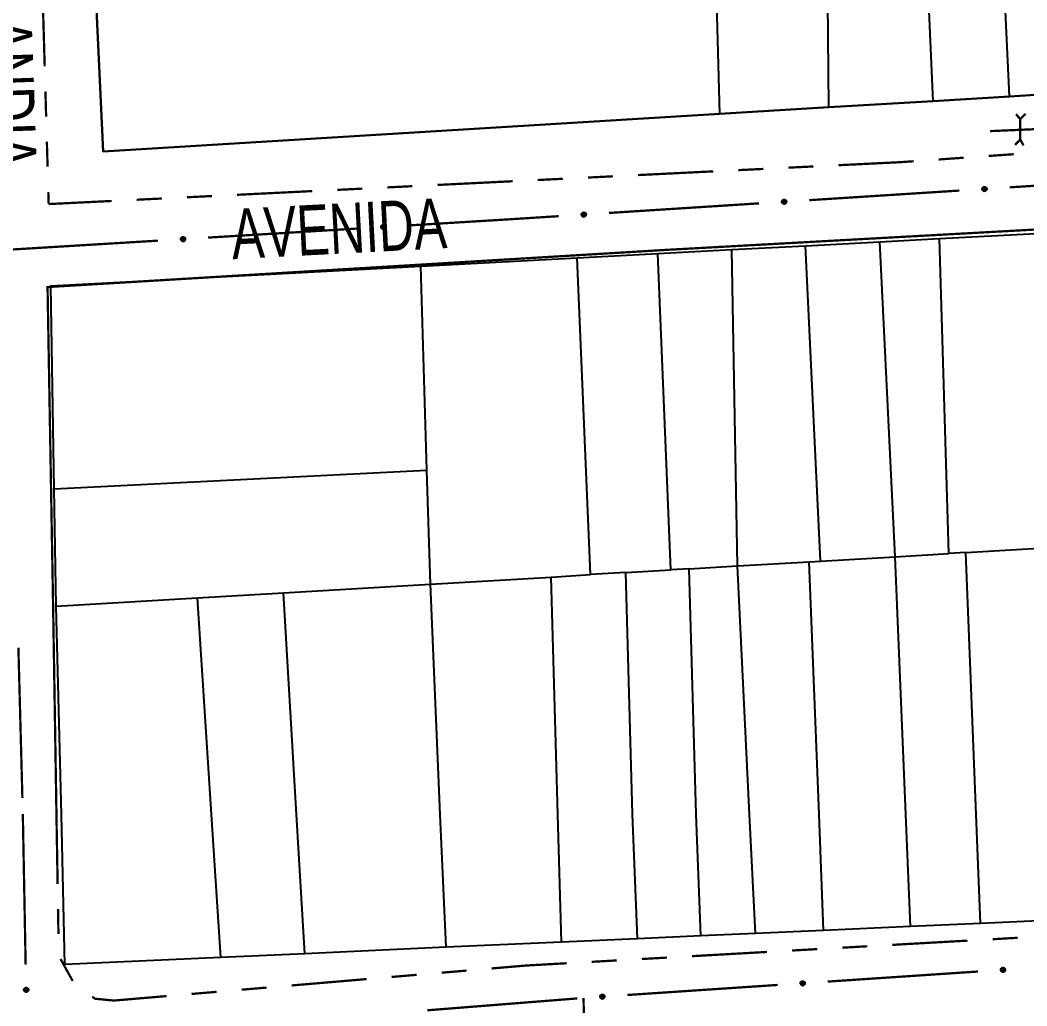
# Model space of a CAD drawing. Extents: x 204834 to 208707, y 4853033 to 4855981.
# Drawn here: x 205386.4 to 205466.7, y 4854855.9 to 4854934.4 of the extents above; entities that cross this region are included whole.
import ezdxf

# ---------------------------------------------------------------- set-up
doc = ezdxf.new("R2010")
doc.units = 0
doc.header["$LTSCALE"] = 1.5
doc.header["$MEASUREMENT"] = 0
for name, pattern in [('PHANTOMX2', [5, 2.5, -0.5, 0.5, -0.5, 0.5, -0.5]), ('TRACO_05', [11, 7, -1, 0.5, -1, 0.5, -1]), ('TRACO_25', [8, 3, -1, 1, -1, 1, -1])]:
    doc.linetypes.add(name, pattern=pattern)
for name, color, linetype in [('CD-MALHA-LOTES', 40, 'CONTINUOUS'), ('HD-VALAS-DRENOS', 170, 'CONTINUOUS'), ('RU-QUADRAS', 6, 'CONTINUOUS'), ('SV-EIXO-RUA-N-PAV', 6, 'CONTINUOUS'), ('SV-ESTIVAS', 7, 'CONTINUOUS'), ('SV-RUA-NAO-PAV-S-GUIA-C-GUIA', 7, 'PHANTOMX2'), ('SV-TXT-RUA-N-PAV-S-GUIA-C-GUIA', 7, 'CONTINUOUS')]:
    doc.layers.add(name, color=color, linetype=linetype)
doc.styles.add('ARIAL', font='ARIAL.TTF')

msp = doc.modelspace()

# ---------------------------------------------------------------- linework, layer by layer
at = {"layer": 'CD-MALHA-LOTES', "linetype": 'Continuous', "flags": 128}
for points in [[(205389.75, 4854994.14), (205393.05, 4854923.97)], [(205465.28, 4854928.35), (205463.78, 4854960.68)], [(205459.21, 4854927.98), (205457.76, 4854960.37)], [(205442.19, 4854926.95), (205441.5, 4854952.38), (205450.63, 4854952.95)], [(205450.89, 4854927.48), (205450.63, 4854952.95)], [(205459.21, 4854927.98), (205465.28, 4854928.35)], [(205465.28, 4854928.35), (205472.33, 4854928.78)], [(205450.89, 4854927.48), (205459.21, 4854927.98)], [(205393.05, 4854923.97), (205442.19, 4854926.95)], [(205442.19, 4854926.95), (205450.89, 4854927.48)], [(205459.7, 4854917.02), (205468.45, 4854917.49)], [(205443.15, 4854916.14), (205449.02, 4854916.45)], [(205449.02, 4854916.45), (205454.95, 4854916.77)], [(205450.21, 4854891.33), (205449.02, 4854916.45)], [(205454.95, 4854916.77), (205459.7, 4854917.02)], [(205456.16, 4854891.68), (205454.95, 4854916.77)], [(205460.45, 4854891.94), (205459.7, 4854917.02)], [(205418.37, 4854914.82), (205430.83, 4854915.49)], [(205430.83, 4854915.49), (205437.24, 4854915.83)], [(205431.88, 4854890.25), (205430.83, 4854915.49)], [(205437.24, 4854915.83), (205443.15, 4854916.14)], [(205438.28, 4854890.63), (205437.24, 4854915.83)], [(205443.61, 4854890.94), (205443.15, 4854916.14)], [(205388.86, 4854913.26), (205418.37, 4854914.82)], [(205418.85, 4854898.57), (205418.37, 4854914.82)], [(205389.14, 4854897.08), (205388.86, 4854913.26)], [(205389.14, 4854897.08), (205418.85, 4854898.57)], [(205419.13, 4854889.49), (205418.85, 4854898.57)], [(205389.31, 4854887.73), (205389.14, 4854897.08)], [(205461.79, 4854892.02), (205469.42, 4854892.47)], [(205450.21, 4854891.33), (205456.16, 4854891.68)], [(205456.16, 4854891.68), (205460.45, 4854891.94)], [(205457.02, 4854871.15), (205456.16, 4854891.68)], [(205461.79, 4854892.02), (205460.45, 4854891.94)], [(205462.63, 4854871.15), (205461.79, 4854892.02)], [(205434.69, 4854890.41), (205438.28, 4854890.63)], [(205439.74, 4854890.71), (205438.28, 4854890.63)], [(205439.74, 4854890.71), (205443.61, 4854890.94)], [(205440.315, 4854871.165), (205439.74, 4854890.71)], [(205443.61, 4854890.94), (205449.32, 4854891.28)], [(205444.57, 4854871.15), (205443.61, 4854890.94)], [(205449.32, 4854891.28), (205450.21, 4854891.33)], [(205450.1, 4854871.15), (205449.32, 4854891.28)], [(205419.13, 4854889.49), (205428.75, 4854890.06)], [(205428.75, 4854890.06), (205431.88, 4854890.25)], [(205429.28, 4854871.15), (205428.75, 4854890.06)], [(205434.69, 4854890.41), (205431.88, 4854890.25)], [(205435.235, 4854871.165), (205434.69, 4854890.41)], [(205407.41, 4854888.8), (205419.13, 4854889.49)], [(205419.91, 4854871.15), (205419.13, 4854889.49)], [(205389.31, 4854887.73), (205400.57, 4854888.39)], [(205400.57, 4854888.39), (205407.41, 4854888.8)], [(205401.69, 4854871.15), (205400.57, 4854888.39)], [(205408.46, 4854871.15), (205407.41, 4854888.8)], [(205389.71, 4854871.15), (205389.31, 4854887.73)], [(205389.99, 4854859.19), (205389.71, 4854871.15)], [(205402.43, 4854859.75), (205401.69, 4854871.15)], [(205409.12, 4854860.05), (205408.46, 4854871.15)], [(205420.37, 4854860.56), (205419.91, 4854871.15)], [(205429.57, 4854860.97), (205429.28, 4854871.15)], [(205435.62, 4854861.25), (205435.235, 4854871.165)], [(205440.69, 4854861.47), (205440.315, 4854871.165)], [(205445.03, 4854861.67), (205444.57, 4854871.15)], [(205450.46, 4854861.91), (205450.1, 4854871.15)], [(205457.39, 4854862.22), (205457.02, 4854871.15)], [(205462.98, 4854862.47), (205462.63, 4854871.15)], [(205470.52, 4854862.81), (205462.98, 4854862.47)], [(205450.46, 4854861.91), (205445.03, 4854861.67)], [(205457.39, 4854862.22), (205450.46, 4854861.91)], [(205462.98, 4854862.47), (205457.39, 4854862.22)], [(205429.57, 4854860.97), (205420.37, 4854860.56)], [(205435.62, 4854861.25), (205429.57, 4854860.97)], [(205440.69, 4854861.47), (205435.62, 4854861.25)], [(205445.03, 4854861.67), (205440.69, 4854861.47)], [(205420.37, 4854860.56), (205409.12, 4854860.05)], [(205402.43, 4854859.75), (205389.99, 4854859.19)], [(205409.12, 4854860.05), (205402.43, 4854859.75)]]:
    msp.add_lwpolyline(points, dxfattribs=at)
at = {"layer": 'HD-VALAS-DRENOS', "linetype": 'TRACO_05', "const_width": 0.18}
msp.add_lwpolyline([(205463.74, 4854925.58), (205487.88, 4854926.63), (205501.49, 4854927.31), (205542.96, 4854930.02), (205543.08, 4854928.64)], dxfattribs=at)
at = {"layer": 'RU-QUADRAS', "linetype": 'Continuous'}
for points in [[(205555.1, 4854934.86), (205543.32, 4854933.86), (205531.45, 4854932.85), (205520.99, 4854931.96), (205511.38, 4854931.15), (205497.78, 4854930.32), (205481.31, 4854929.32), (205472.33, 4854928.78), (205465.28, 4854928.35), (205459.21, 4854927.98), (205450.89, 4854927.48), (205393.05, 4854923.97), (205389.75, 4854994.14)], [(205470.52, 4854862.81), (205462.98, 4854862.47), (205457.39, 4854862.22), (205450.46, 4854861.91), (205445.03, 4854861.67), (205440.69, 4854861.47), (205435.62, 4854861.25), (205429.57, 4854860.97), (205420.37, 4854860.56), (205409.12, 4854860.05), (205402.43, 4854859.75), (205389.99, 4854859.19), (205389.71, 4854871.15), (205389.31, 4854887.73), (205389.14, 4854897.08), (205388.86, 4854913.26), (205388.86, 4854913.26), (205418.37, 4854914.82), (205430.83, 4854915.49), (205437.24, 4854915.83), (205443.15, 4854916.14), (205449.02, 4854916.45), (205454.95, 4854916.77), (205459.7, 4854917.02), (205468.45, 4854917.49)]]:
    msp.add_lwpolyline(points, dxfattribs=at)
at = {"layer": 'SV-EIXO-RUA-N-PAV', "const_width": 0.18}
for points in [[(205465.285, 4854921.101), (205477.261, 4854921.865)], [(205449.318, 4854920.081), (205461.293, 4854920.846)], [(205433.35, 4854919.062), (205445.326, 4854919.827)], [(205425.17, 4854918.54), (205429.358, 4854918.807)], [(205401.411, 4854917.099), (205413.389, 4854917.825)], [(205417.381, 4854918.068), (205424.368, 4854918.491)], [(205424.368, 4854918.491), (205425.17, 4854918.54)], [(205385.44, 4854916.13), (205397.418, 4854916.857)], [(205386.286, 4854884.442), (205386.606, 4854872.446)], [(205386.64, 4854871.17), (205386.865, 4854859.172)], [(205450.798, 4854857.832), (205462.771, 4854858.633)], [(205434.833, 4854856.764), (205446.807, 4854857.565)], [(205418.88, 4854855.545), (205430.843, 4854856.491)], [(205431.33, 4854856.53), (205431.591, 4854844.533)]]:
    msp.add_lwpolyline(points, dxfattribs=at)
at = {"layer": 'SV-EIXO-RUA-N-PAV'}
for points in [[(205463.139, 4854921.074), (205463.171, 4854921.111), (205463.206, 4854921.136), (205463.241, 4854921.149), (205463.275, 4854921.153), (205463.31, 4854921.152), (205463.346, 4854921.143), (205463.383, 4854921.125), (205463.42, 4854921.094), (205463.444, 4854921.056), (205463.459, 4854921.022), (205463.464, 4854920.987), (205463.463, 4854920.953), (205463.453, 4854920.916), (205463.434, 4854920.879), (205463.401, 4854920.842), (205463.367, 4854920.817), (205463.333, 4854920.806), (205463.297, 4854920.8), (205463.261, 4854920.801), (205463.226, 4854920.81), (205463.189, 4854920.829), (205463.152, 4854920.862), (205463.127, 4854920.896), (205463.115, 4854920.93), (205463.111, 4854920.965), (205463.111, 4854921), (205463.118, 4854921.036), (205463.139, 4854921.074)], [(205447.171, 4854920.055), (205447.203, 4854920.092), (205447.238, 4854920.117), (205447.273, 4854920.13), (205447.308, 4854920.133), (205447.343, 4854920.133), (205447.378, 4854920.124), (205447.415, 4854920.106), (205447.453, 4854920.075), (205447.477, 4854920.037), (205447.491, 4854920.003), (205447.496, 4854919.968), (205447.495, 4854919.934), (205447.485, 4854919.897), (205447.467, 4854919.86), (205447.434, 4854919.823), (205447.399, 4854919.798), (205447.365, 4854919.786), (205447.329, 4854919.781), (205447.293, 4854919.782), (205447.259, 4854919.791), (205447.221, 4854919.81), (205447.185, 4854919.842), (205447.16, 4854919.876), (205447.148, 4854919.911), (205447.144, 4854919.946), (205447.144, 4854919.981), (205447.151, 4854920.017), (205447.171, 4854920.055)], [(205431.204, 4854919.035), (205431.236, 4854919.073), (205431.271, 4854919.098), (205431.306, 4854919.111), (205431.34, 4854919.114), (205431.375, 4854919.114), (205431.411, 4854919.105), (205431.448, 4854919.087), (205431.485, 4854919.055), (205431.509, 4854919.018), (205431.524, 4854918.984), (205431.529, 4854918.949), (205431.528, 4854918.914), (205431.518, 4854918.878), (205431.499, 4854918.84), (205431.466, 4854918.803), (205431.432, 4854918.779), (205431.398, 4854918.767), (205431.362, 4854918.762), (205431.326, 4854918.763), (205431.291, 4854918.772), (205431.254, 4854918.79), (205431.217, 4854918.823), (205431.192, 4854918.857), (205431.18, 4854918.891), (205431.176, 4854918.927), (205431.176, 4854918.962), (205431.183, 4854918.998), (205431.204, 4854919.035)], [(205415.235, 4854918.048), (205415.267, 4854918.085), (205415.302, 4854918.11), (205415.337, 4854918.123), (205415.371, 4854918.126), (205415.406, 4854918.125), (205415.442, 4854918.117), (205415.479, 4854918.098), (205415.516, 4854918.067), (205415.54, 4854918.029), (205415.554, 4854917.995), (205415.56, 4854917.96), (205415.558, 4854917.926), (205415.548, 4854917.889), (205415.529, 4854917.852), (205415.496, 4854917.815), (205415.462, 4854917.79), (205415.428, 4854917.779), (205415.392, 4854917.774), (205415.356, 4854917.775), (205415.321, 4854917.783), (205415.284, 4854917.802), (205415.248, 4854917.835), (205415.223, 4854917.869), (205415.211, 4854917.904), (205415.207, 4854917.939), (205415.207, 4854917.974), (205415.214, 4854918.01), (205415.235, 4854918.048)], [(205399.264, 4854917.079), (205399.296, 4854917.116), (205399.331, 4854917.141), (205399.366, 4854917.154), (205399.401, 4854917.157), (205399.436, 4854917.156), (205399.471, 4854917.148), (205399.508, 4854917.13), (205399.546, 4854917.098), (205399.569, 4854917.06), (205399.584, 4854917.026), (205399.589, 4854916.991), (205399.588, 4854916.957), (205399.578, 4854916.92), (205399.559, 4854916.883), (205399.526, 4854916.846), (205399.491, 4854916.821), (205399.457, 4854916.81), (205399.421, 4854916.805), (205399.385, 4854916.806), (205399.351, 4854916.815), (205399.313, 4854916.834), (205399.277, 4854916.867), (205399.252, 4854916.901), (205399.24, 4854916.935), (205399.236, 4854916.97), (205399.236, 4854917.005), (205399.243, 4854917.041), (205399.264, 4854917.079)], [(205464.616, 4854858.867), (205464.648, 4854858.904), (205464.682, 4854858.93), (205464.718, 4854858.943), (205464.752, 4854858.946), (205464.787, 4854858.945), (205464.822, 4854858.937), (205464.86, 4854858.919), (205464.897, 4854858.887), (205464.921, 4854858.85), (205464.936, 4854858.816), (205464.941, 4854858.781), (205464.94, 4854858.747), (205464.93, 4854858.71), (205464.912, 4854858.673), (205464.879, 4854858.636), (205464.845, 4854858.611), (205464.81, 4854858.599), (205464.775, 4854858.594), (205464.739, 4854858.595), (205464.704, 4854858.603), (205464.666, 4854858.622), (205464.63, 4854858.655), (205464.605, 4854858.689), (205464.593, 4854858.723), (205464.588, 4854858.758), (205464.588, 4854858.793), (205464.595, 4854858.829), (205464.616, 4854858.867)], [(205448.652, 4854857.799), (205448.683, 4854857.836), (205448.718, 4854857.862), (205448.753, 4854857.875), (205448.787, 4854857.878), (205448.823, 4854857.878), (205448.858, 4854857.869), (205448.895, 4854857.851), (205448.933, 4854857.82), (205448.957, 4854857.782), (205448.971, 4854857.748), (205448.977, 4854857.713), (205448.976, 4854857.679), (205448.966, 4854857.642), (205448.947, 4854857.605), (205448.915, 4854857.568), (205448.88, 4854857.543), (205448.846, 4854857.531), (205448.81, 4854857.526), (205448.774, 4854857.527), (205448.74, 4854857.535), (205448.702, 4854857.554), (205448.666, 4854857.587), (205448.641, 4854857.621), (205448.628, 4854857.655), (205448.624, 4854857.69), (205448.624, 4854857.725), (205448.631, 4854857.761), (205448.652, 4854857.799)], [(205387.01, 4854857.318), (205387.045, 4854857.285), (205387.069, 4854857.249), (205387.08, 4854857.213), (205387.082, 4854857.179), (205387.08, 4854857.144), (205387.07, 4854857.109), (205387.05, 4854857.072), (205387.017, 4854857.036), (205386.978, 4854857.014), (205386.944, 4854857.001), (205386.908, 4854856.997), (205386.874, 4854857), (205386.838, 4854857.012), (205386.801, 4854857.032), (205386.766, 4854857.067), (205386.743, 4854857.102), (205386.733, 4854857.137), (205386.729, 4854857.173), (205386.732, 4854857.209), (205386.742, 4854857.243), (205386.763, 4854857.28), (205386.797, 4854857.314), (205386.832, 4854857.338), (205386.867, 4854857.348), (205386.902, 4854857.351), (205386.937, 4854857.349), (205386.973, 4854857.341), (205387.01, 4854857.318)], [(205432.687, 4854856.731), (205432.719, 4854856.768), (205432.754, 4854856.794), (205432.789, 4854856.807), (205432.823, 4854856.81), (205432.858, 4854856.81), (205432.894, 4854856.801), (205432.931, 4854856.783), (205432.969, 4854856.752), (205432.992, 4854856.714), (205433.007, 4854856.681), (205433.012, 4854856.645), (205433.011, 4854856.611), (205433.001, 4854856.574), (205432.983, 4854856.537), (205432.95, 4854856.5), (205432.916, 4854856.475), (205432.882, 4854856.463), (205432.846, 4854856.458), (205432.81, 4854856.459), (205432.775, 4854856.467), (205432.738, 4854856.486), (205432.701, 4854856.519), (205432.676, 4854856.553), (205432.664, 4854856.587), (205432.66, 4854856.622), (205432.66, 4854856.658), (205432.667, 4854856.694), (205432.687, 4854856.731)]]:
    msp.add_lwpolyline(points, close=True, dxfattribs=at)
for points in [[(205463.13, 4854921.053), (205463.398, 4854921.107)], [(205463.139, 4854921.074), (205463.383, 4854921.125)], [(205463.157, 4854921.093), (205463.357, 4854921.134)], [(205463.171, 4854921.111), (205463.346, 4854921.143)], [(205463.191, 4854921.126), (205463.319, 4854921.146)], [(205463.206, 4854921.136), (205463.31, 4854921.152)], [(205463.111, 4854921), (205463.444, 4854921.056)], [(205463.111, 4854920.965), (205463.459, 4854921.022)], [(205463.115, 4854920.984), (205463.446, 4854921.041)], [(205463.115, 4854920.93), (205463.464, 4854920.987)], [(205463.116, 4854920.947), (205463.46, 4854921.002)], [(205463.118, 4854921.036), (205463.42, 4854921.094)], [(205463.12, 4854921.019), (205463.428, 4854921.075)], [(205463.125, 4854920.912), (205463.46, 4854920.969)], [(205463.127, 4854920.896), (205463.463, 4854920.953)], [(205463.142, 4854920.878), (205463.453, 4854920.933)], [(205463.152, 4854920.862), (205463.453, 4854920.916)], [(205463.174, 4854920.847), (205463.44, 4854920.897)], [(205463.189, 4854920.829), (205463.434, 4854920.879)], [(205463.213, 4854920.822), (205463.41, 4854920.859)], [(205463.226, 4854920.81), (205463.401, 4854920.842)], [(205463.248, 4854920.807), (205463.378, 4854920.829)], [(205463.261, 4854920.801), (205463.367, 4854920.817)], [(205447.144, 4854919.981), (205447.477, 4854920.037)], [(205447.144, 4854919.946), (205447.491, 4854920.003)], [(205447.147, 4854919.965), (205447.479, 4854920.022)], [(205447.148, 4854919.928), (205447.492, 4854919.983)], [(205447.148, 4854919.911), (205447.496, 4854919.968)], [(205447.151, 4854920.017), (205447.453, 4854920.075)], [(205447.152, 4854919.999), (205447.46, 4854920.056)], [(205447.157, 4854919.893), (205447.493, 4854919.95)], [(205447.16, 4854919.876), (205447.495, 4854919.934)], [(205447.162, 4854920.034), (205447.431, 4854920.088)], [(205447.171, 4854920.055), (205447.415, 4854920.106)], [(205447.175, 4854919.859), (205447.486, 4854919.914)], [(205447.185, 4854919.842), (205447.485, 4854919.897)], [(205447.19, 4854920.074), (205447.389, 4854920.114)], [(205447.203, 4854920.092), (205447.378, 4854920.124)], [(205447.207, 4854919.828), (205447.473, 4854919.878)], [(205447.221, 4854919.81), (205447.467, 4854919.86)], [(205447.223, 4854920.106), (205447.352, 4854920.127)], [(205447.238, 4854920.117), (205447.343, 4854920.133)], [(205447.245, 4854919.803), (205447.442, 4854919.84)], [(205447.259, 4854919.791), (205447.434, 4854919.823)], [(205447.28, 4854919.787), (205447.41, 4854919.809)], [(205447.293, 4854919.782), (205447.399, 4854919.798)], [(205431.176, 4854918.962), (205431.509, 4854919.018)], [(205431.176, 4854918.927), (205431.524, 4854918.984)], [(205431.18, 4854918.946), (205431.511, 4854919.002)], [(205431.18, 4854918.891), (205431.529, 4854918.949)], [(205431.181, 4854918.909), (205431.525, 4854918.964)], [(205431.183, 4854918.998), (205431.485, 4854919.055)], [(205431.185, 4854918.98), (205431.493, 4854919.037)], [(205431.19, 4854918.874), (205431.525, 4854918.931)], [(205431.192, 4854918.857), (205431.528, 4854918.914)], [(205431.195, 4854919.015), (205431.463, 4854919.069)], [(205431.204, 4854919.035), (205431.448, 4854919.087)], [(205431.207, 4854918.839), (205431.518, 4854918.895)], [(205431.217, 4854918.823), (205431.518, 4854918.878)], [(205431.222, 4854919.055), (205431.422, 4854919.095)], [(205431.236, 4854919.073), (205431.411, 4854919.105)], [(205431.239, 4854918.809), (205431.505, 4854918.858)], [(205431.254, 4854918.79), (205431.499, 4854918.84)], [(205431.256, 4854919.087), (205431.384, 4854919.108)], [(205431.271, 4854919.098), (205431.375, 4854919.114)], [(205431.278, 4854918.784), (205431.475, 4854918.821)], [(205431.291, 4854918.772), (205431.466, 4854918.803)], [(205431.313, 4854918.768), (205431.443, 4854918.79)], [(205431.326, 4854918.763), (205431.432, 4854918.779)], [(205415.207, 4854917.974), (205415.54, 4854918.029)], [(205415.207, 4854917.939), (205415.554, 4854917.995)], [(205415.21, 4854917.958), (205415.542, 4854918.014)], [(205415.211, 4854917.921), (205415.555, 4854917.975)], [(205415.211, 4854917.904), (205415.56, 4854917.96)], [(205415.214, 4854918.01), (205415.516, 4854918.067)], [(205415.215, 4854917.992), (205415.524, 4854918.048)], [(205415.22, 4854917.886), (205415.556, 4854917.942)], [(205415.223, 4854917.869), (205415.558, 4854917.926)], [(205415.225, 4854918.027), (205415.494, 4854918.08)], [(205415.235, 4854918.048), (205415.479, 4854918.098)], [(205415.237, 4854917.852), (205415.549, 4854917.906)], [(205415.253, 4854918.067), (205415.453, 4854918.107)], [(205415.267, 4854918.085), (205415.442, 4854918.117)], [(205415.287, 4854918.099), (205415.415, 4854918.119)], [(205415.302, 4854918.11), (205415.406, 4854918.125)], [(205399.243, 4854917.041), (205399.546, 4854917.098)], [(205399.255, 4854917.058), (205399.524, 4854917.112)], [(205399.264, 4854917.079), (205399.508, 4854917.13)], [(205399.282, 4854917.098), (205399.482, 4854917.138)], [(205399.296, 4854917.116), (205399.471, 4854917.148)], [(205399.316, 4854917.13), (205399.445, 4854917.151)], [(205399.331, 4854917.141), (205399.436, 4854917.156)], [(205415.248, 4854917.835), (205415.548, 4854917.889)], [(205415.269, 4854917.821), (205415.536, 4854917.87)], [(205415.284, 4854917.802), (205415.529, 4854917.852)], [(205415.308, 4854917.796), (205415.505, 4854917.832)], [(205415.321, 4854917.783), (205415.496, 4854917.815)], [(205415.343, 4854917.78), (205415.473, 4854917.802)], [(205415.356, 4854917.775), (205415.462, 4854917.79)], [(205399.236, 4854917.005), (205399.569, 4854917.06)], [(205399.236, 4854916.97), (205399.584, 4854917.026)], [(205399.24, 4854916.989), (205399.571, 4854917.045)], [(205399.24, 4854916.935), (205399.589, 4854916.991)], [(205399.241, 4854916.952), (205399.585, 4854917.006)], [(205399.245, 4854917.024), (205399.553, 4854917.079)], [(205399.25, 4854916.917), (205399.585, 4854916.973)], [(205399.252, 4854916.901), (205399.588, 4854916.957)], [(205399.267, 4854916.883), (205399.578, 4854916.937)], [(205399.277, 4854916.867), (205399.578, 4854916.92)], [(205399.299, 4854916.852), (205399.565, 4854916.901)], [(205399.313, 4854916.834), (205399.559, 4854916.883)], [(205399.337, 4854916.827), (205399.535, 4854916.863)], [(205399.351, 4854916.815), (205399.526, 4854916.846)], [(205399.372, 4854916.811), (205399.502, 4854916.833)], [(205399.385, 4854916.806), (205399.491, 4854916.821)], [(205464.588, 4854858.793), (205464.921, 4854858.85)], [(205464.588, 4854858.758), (205464.936, 4854858.816)], [(205464.592, 4854858.777), (205464.923, 4854858.835)], [(205464.593, 4854858.74), (205464.937, 4854858.796)], [(205464.593, 4854858.723), (205464.941, 4854858.781)], [(205464.595, 4854858.829), (205464.897, 4854858.887)], [(205464.597, 4854858.811), (205464.905, 4854858.869)], [(205464.602, 4854858.705), (205464.938, 4854858.763)], [(205464.605, 4854858.689), (205464.94, 4854858.747)], [(205464.607, 4854858.846), (205464.875, 4854858.901)], [(205464.616, 4854858.867), (205464.86, 4854858.919)], [(205464.62, 4854858.671), (205464.93, 4854858.727)], [(205464.63, 4854858.655), (205464.93, 4854858.71)], [(205464.634, 4854858.886), (205464.834, 4854858.927)], [(205464.648, 4854858.904), (205464.822, 4854858.937)], [(205464.652, 4854858.64), (205464.918, 4854858.691)], [(205464.666, 4854858.622), (205464.912, 4854858.673)], [(205464.667, 4854858.919), (205464.796, 4854858.94)], [(205464.682, 4854858.93), (205464.787, 4854858.945)], [(205464.69, 4854858.615), (205464.888, 4854858.653)], [(205464.704, 4854858.603), (205464.879, 4854858.636)], [(205464.726, 4854858.6), (205464.855, 4854858.622)], [(205464.739, 4854858.595), (205464.845, 4854858.611)], [(205448.624, 4854857.725), (205448.957, 4854857.782)], [(205448.624, 4854857.69), (205448.971, 4854857.748)], [(205448.628, 4854857.709), (205448.959, 4854857.767)], [(205448.628, 4854857.655), (205448.977, 4854857.713)], [(205448.629, 4854857.672), (205448.972, 4854857.728)], [(205448.631, 4854857.761), (205448.933, 4854857.82)], [(205448.632, 4854857.744), (205448.94, 4854857.801)], [(205448.642, 4854857.778), (205448.911, 4854857.833)], [(205448.652, 4854857.799), (205448.895, 4854857.851)], [(205448.67, 4854857.819), (205448.869, 4854857.859)], [(205448.683, 4854857.836), (205448.858, 4854857.869)], [(205448.703, 4854857.851), (205448.832, 4854857.872)], [(205448.718, 4854857.862), (205448.823, 4854857.878)], [(205386.732, 4854857.209), (205386.743, 4854857.102)], [(205386.738, 4854857.221), (205386.754, 4854857.091)], [(205386.742, 4854857.243), (205386.766, 4854857.067)], [(205386.755, 4854857.256), (205386.783, 4854857.057)], [(205386.763, 4854857.28), (205386.801, 4854857.032)], [(205386.781, 4854857.293), (205386.819, 4854857.025)], [(205386.797, 4854857.314), (205386.838, 4854857.012)], [(205386.814, 4854857.324), (205386.855, 4854857.011)], [(205386.832, 4854857.338), (205386.874, 4854857)], [(205386.849, 4854857.339), (205386.891, 4854857.002)], [(205386.867, 4854857.348), (205386.908, 4854856.997)], [(205386.884, 4854857.347), (205386.923, 4854857.001)], [(205386.902, 4854857.351), (205386.944, 4854857.001)], [(205386.921, 4854857.346), (205386.963, 4854857.013)], [(205386.937, 4854857.349), (205386.978, 4854857.014)], [(205386.955, 4854857.34), (205386.998, 4854857.03)], [(205386.973, 4854857.341), (205387.017, 4854857.036)], [(205386.99, 4854857.328), (205387.031, 4854857.058)], [(205387.01, 4854857.318), (205387.05, 4854857.072)], [(205387.028, 4854857.299), (205387.059, 4854857.098)], [(205387.045, 4854857.285), (205387.07, 4854857.109)], [(205387.059, 4854857.264), (205387.074, 4854857.135)], [(205387.069, 4854857.249), (205387.08, 4854857.144)], [(205448.638, 4854857.637), (205448.973, 4854857.695)], [(205448.641, 4854857.621), (205448.976, 4854857.679)], [(205448.655, 4854857.603), (205448.966, 4854857.659)], [(205448.666, 4854857.587), (205448.966, 4854857.642)], [(205448.687, 4854857.572), (205448.954, 4854857.623)], [(205448.702, 4854857.554), (205448.947, 4854857.605)], [(205448.726, 4854857.547), (205448.923, 4854857.585)], [(205448.74, 4854857.535), (205448.915, 4854857.568)], [(205448.761, 4854857.532), (205448.891, 4854857.554)], [(205448.774, 4854857.527), (205448.88, 4854857.543)], [(205432.66, 4854856.658), (205432.992, 4854856.714)], [(205432.66, 4854856.622), (205433.007, 4854856.681)], [(205432.663, 4854856.641), (205432.995, 4854856.699)], [(205432.664, 4854856.587), (205433.012, 4854856.645)], [(205432.665, 4854856.604), (205433.008, 4854856.66)], [(205432.667, 4854856.694), (205432.969, 4854856.752)], [(205432.668, 4854856.676), (205432.976, 4854856.733)], [(205432.674, 4854856.569), (205433.009, 4854856.627)], [(205432.676, 4854856.553), (205433.011, 4854856.611)], [(205432.678, 4854856.711), (205432.946, 4854856.765)], [(205432.687, 4854856.731), (205432.931, 4854856.783)], [(205432.691, 4854856.535), (205433.002, 4854856.591)], [(205432.701, 4854856.519), (205433.001, 4854856.574)], [(205432.705, 4854856.751), (205432.905, 4854856.791)], [(205432.719, 4854856.768), (205432.894, 4854856.801)], [(205432.723, 4854856.504), (205432.989, 4854856.555)], [(205432.738, 4854856.486), (205432.983, 4854856.537)], [(205432.739, 4854856.783), (205432.867, 4854856.804)], [(205432.754, 4854856.794), (205432.858, 4854856.81)], [(205432.762, 4854856.48), (205432.959, 4854856.517)], [(205432.775, 4854856.467), (205432.95, 4854856.5)], [(205432.797, 4854856.464), (205432.927, 4854856.487)], [(205432.81, 4854856.459), (205432.916, 4854856.475)]]:
    msp.add_lwpolyline(points, dxfattribs=at)
at = {"layer": 'SV-ESTIVAS', "linetype": 'Continuous', "const_width": 0.18}
for points in [[(205466.14, 4854926.54), (205465.8, 4854926.93)], [(205466.4, 4854924.44), (205466.14, 4854924.91), (205466.14, 4854926.54), (205466.57, 4854926.97)], [(205466.14, 4854924.91), (205465.73, 4854924.49)]]:
    msp.add_lwpolyline(points, dxfattribs=at)
at = {"layer": 'SV-RUA-NAO-PAV-S-GUIA-C-GUIA', "const_width": 0.18}
for points in [[(205388.21, 4854936.733), (205388.383, 4854930.736)], [(205388.441, 4854928.737), (205388.499, 4854926.738)], [(205388.556, 4854924.738), (205388.614, 4854922.739)], [(205459.64, 4854923.322), (205461.635, 4854923.463)], [(205463.63, 4854923.603), (205465.625, 4854923.743)], [(205447.658, 4854922.669), (205449.656, 4854922.768)], [(205451.653, 4854922.866), (205455.649, 4854923.062)], [(205455.649, 4854923.062), (205456.62, 4854923.11)], [(205456.62, 4854923.11), (205457.645, 4854923.182)], [(205431.678, 4854921.883), (205433.675, 4854921.982)], [(205435.673, 4854922.08), (205441.665, 4854922.375)], [(205443.663, 4854922.473), (205445.661, 4854922.571)], [(205415.697, 4854921.098), (205417.694, 4854921.196)], [(205419.692, 4854921.294), (205425.685, 4854921.589)], [(205427.682, 4854921.687), (205429.68, 4854921.785)], [(205388.672, 4854920.74), (205388.7, 4854919.77)], [(205395.721, 4854920.115), (205397.719, 4854920.213)], [(205399.716, 4854920.312), (205401.714, 4854920.41)], [(205403.711, 4854920.508), (205409.704, 4854920.803)], [(205411.702, 4854920.901), (205413.699, 4854920.999)], [(205388.7, 4854919.77), (205393.723, 4854920.017)], [(205389.329, 4854870.612), (205389.32, 4854871.18)], [(205389.413, 4854865.612), (205389.329, 4854870.612)], [(205389.48, 4854861.613), (205389.446, 4854863.613)], [(205461.935, 4854861.094), (205455.945, 4854860.757)], [(205465.929, 4854861.32), (205463.932, 4854861.207)], [(205445.961, 4854860.193), (205439.97, 4854859.856)], [(205449.955, 4854860.419), (205447.958, 4854860.306)], [(205453.948, 4854860.644), (205451.951, 4854860.531)], [(205390.615, 4854857.879), (205389.647, 4854859.629)], [(205429.986, 4854859.293), (205426.991, 4854859.124)], [(205433.98, 4854859.518), (205431.983, 4854859.405)], [(205437.974, 4854859.743), (205435.977, 4854859.63)], [(205422.008, 4854858.707), (205420.016, 4854858.538)], [(205426.75, 4854859.11), (205424.001, 4854858.877)], [(205426.991, 4854859.124), (205426.75, 4854859.11)], [(205414.037, 4854858.03), (205408.059, 4854857.523)], [(205418.023, 4854858.369), (205416.03, 4854858.2)], [(205402.08, 4854857.015), (205400.087, 4854856.846)], [(205406.066, 4854857.353), (205404.073, 4854857.184)], [(205392.38, 4854856.467), (205392.173, 4854856.63)], [(205393.113, 4854856.396), (205392.38, 4854856.467)], [(205393.9, 4854856.32), (205393.113, 4854856.396)], [(205394.109, 4854856.338), (205393.9, 4854856.32)], [(205398.095, 4854856.676), (205394.109, 4854856.338)]]:
    msp.add_lwpolyline(points, dxfattribs=at)
at = {"layer": 'SV-RUA-NAO-PAV-S-GUIA-C-GUIA', "linetype": 'TRACO_25', "const_width": 0.18}
msp.add_lwpolyline([(205589.53, 4854871.18), (205593.83, 4854871.53), (205589.03, 4854926), (205542.63, 4854923.06), (205492.75, 4854919.14), (205437.91, 4854916.12), (205388.61, 4854913.16), (205389.07, 4854886.76), (205389.32, 4854871.18)], dxfattribs=at)

# ---------------------------------------------------------------- texts
at = {"layer": 'SV-TXT-RUA-N-PAV-S-GUIA-C-GUIA', "style": 'ARIAL', "width": 0.7}
for s, rotation, p in [('MARCOLANDIA', 272, (205382.76, 4854951.2)), ('AVENIDA', 3, (205403.36, 4854915.37))]:
    msp.add_text(s, height=4, rotation=rotation, dxfattribs=at).set_placement(p)

doc.saveas('drawing.dxf')
